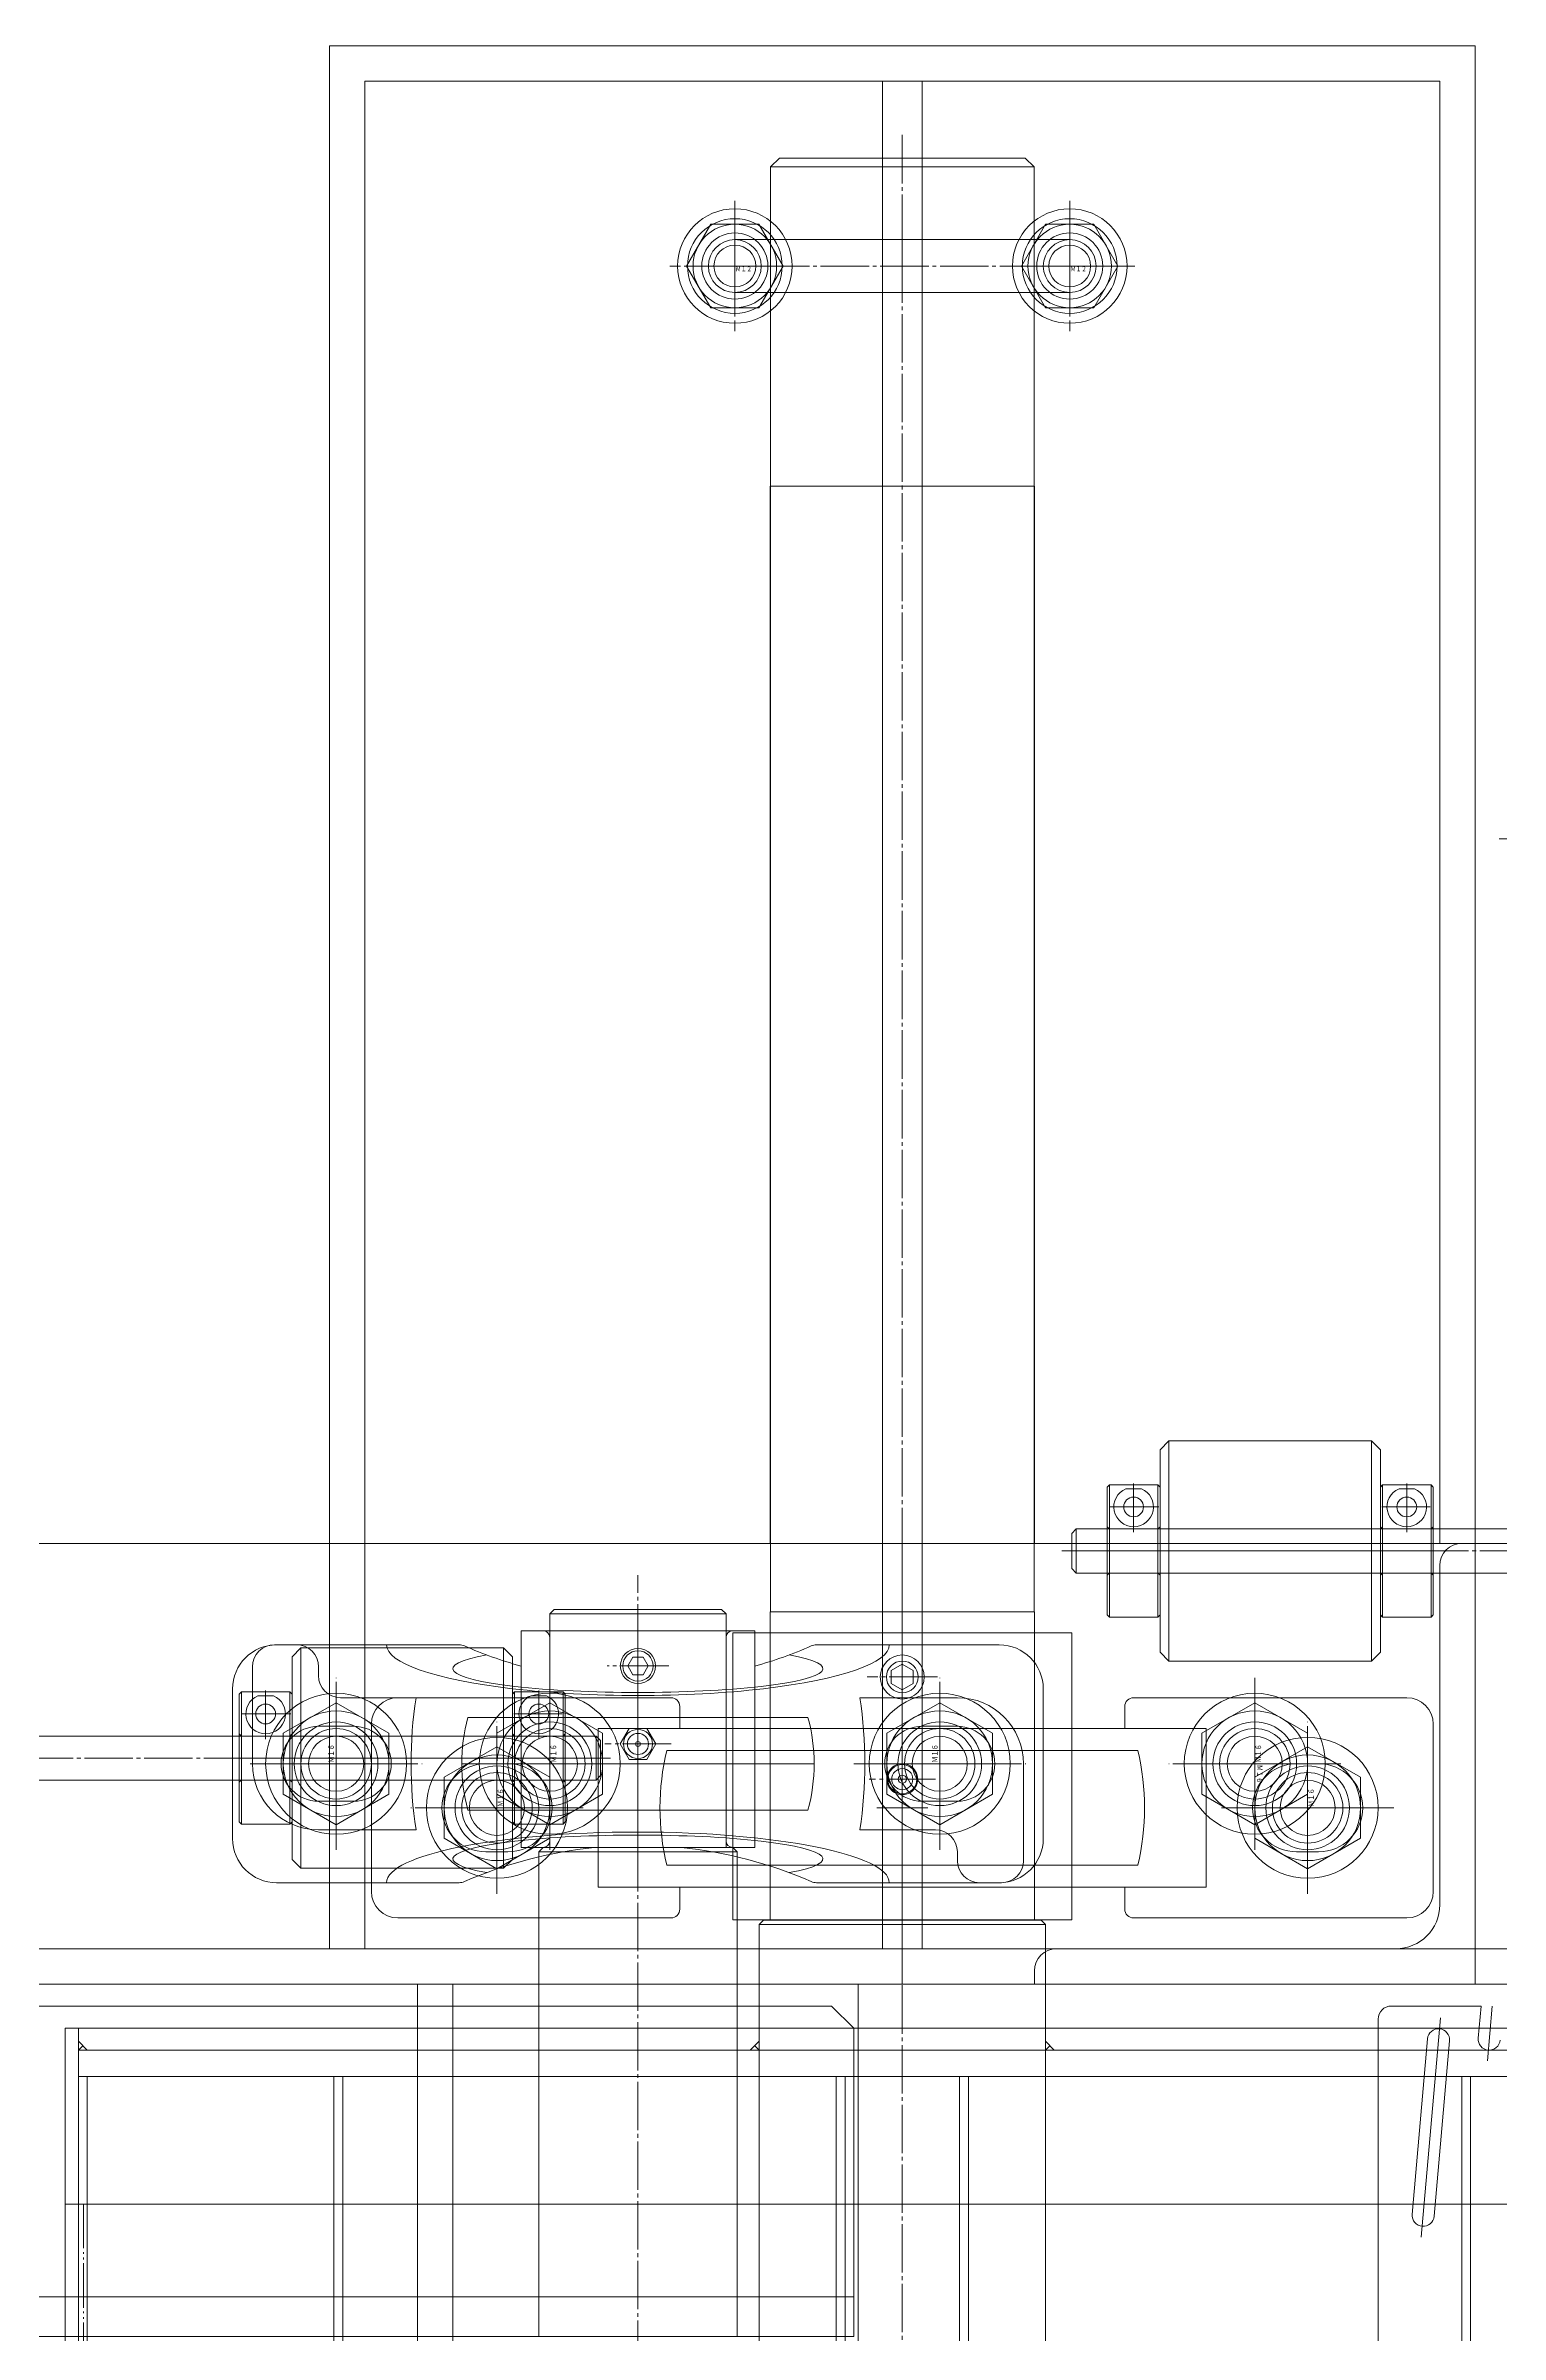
# Model space of a CAD drawing. Units: millimetres at full size. Extents: x -21196 to 21204, y -11807 to 11807.
# Drawn here: x -9004 to -8674, y -1510 to -990 of the extents above; entities that cross this region are included whole.
import ezdxf
from ezdxf.enums import TextEntityAlignment as Align

# ---------------------------------------------------------------- set-up
doc = ezdxf.new("R2010")
doc.units = ezdxf.units.MM
doc.header["$LTSCALE"] = 0.5
doc.linetypes.add('USER3', pattern=[26.999999, 20.299999, -1.7, 0.8, -1.7, 0.8, -1.7])
doc.linetypes.add('USER4', pattern=[27.1, 22, -1.7, 1.7, -1.7])
doc.layers.add('1-0_設備-5(241129配置図菊池追記(立面図).jww)(機器配置図 260128.dwg)', color=7, linetype='Continuous', lineweight=9)
doc.styles.add('ＭＳ ゴシック', font='')
doc.styles.get('ＭＳ ゴシック').set_extended_font_data('MS Gothic')

msp = doc.modelspace()

# ---------------------------------------------------------------- linework, layer by layer
at = {"layer": '1-0_設備-5(241129配置図菊池追記(立面図).jww)(機器配置図 260128.dwg)'}
for p, q in [((-8687.5215, -1330.1471), (-8687.5215, -998.1471)), ((-8837.4215, -1015.6471), (-8839.4215, -1017.6471)), ((-8839.4215, -1345.6471), (-8839.4215, -1017.6471)), ((-8837.4215, -1015.6471), (-8781.6215, -1015.6471)), ((-8779.6215, -1017.6471), (-8781.6215, -1015.6471)), ((-8771.5215, -1034.1471), (-8847.5215, -1034.1471)), ((-8809.5215, -1034.1471), (-8809.5215, -1046.1471)), ((-8771.5215, -1046.1471), (-8847.5215, -1046.1471)), ((-8842.0465, -1049.6301), (-8852.9965, -1049.6301)), ((-8766.0465, -1049.6301), (-8776.9965, -1049.6301)), ((-8839.5215, -1090.1471), (-8779.5215, -1090.1471)), ((-8839.5215, -1090.1471), (-8839.5215, -1330.1471)), ((-8779.5215, -1090.1471), (-8779.5215, -1330.1471)), ((-8749.0215, -1356.8471), (-8749.0215, -1306.8471)), ((-8703.0215, -1356.8471), (-8703.0215, -1306.8471)), ((-8763.0215, -1317.3471), (-8762.5215, -1316.8471)), ((-8763.0215, -1346.3471), (-8763.0215, -1317.3471)), ((-8762.5215, -1346.8471), (-8762.5215, -1316.8471)), ((-8751.5215, -1316.8471), (-8762.5215, -1316.8471)), ((-8755.2629, -1317.705), (-8758.7801, -1317.705)), ((-8751.5215, -1346.8471), (-8751.5215, -1316.8471)), ((-8751.0215, -1317.3471), (-8751.5215, -1316.8471)), ((-8751.0215, -1346.3471), (-8751.0215, -1317.3471)), ((-8701.0215, -1317.3471), (-8700.5215, -1316.8471)), ((-8701.0215, -1346.3471), (-8701.0215, -1317.3471)), ((-8700.5215, -1346.8471), (-8700.5215, -1316.8471)), ((-8700.5215, -1316.8471), (-8689.5215, -1316.8471)), ((-8696.7801, -1317.705), (-8693.2629, -1317.705)), ((-8689.5215, -1346.8471), (-8689.5215, -1316.8471)), ((-8689.0215, -1317.3471), (-8689.5215, -1316.8471)), ((-8689.0215, -1346.3471), (-8689.0215, -1317.3471)), ((-8770.0215, -1336.8471), (-8770.0215, -1326.8471)), ((-8762.5215, -1326.8471), (-8763.0215, -1326.3471)), ((-8751.5215, -1326.8471), (-8762.5215, -1326.8471)), ((-8751.0215, -1326.3471), (-8751.5215, -1326.8471)), ((-8751.0215, -1326.8471), (-8701.0215, -1326.8471)), ((-8701.0215, -1326.3471), (-8700.5215, -1326.8471)), ((-8700.5215, -1326.8471), (-8689.5215, -1326.8471)), ((-8689.5215, -1326.8471), (-8689.0215, -1326.3471)), ((-8939.5215, -1330.1471), (-8939.5215, -1422.1471)), ((-8777.0215, -1330.1471), (-8842.0215, -1330.1471)), ((-8809.5215, -1430.1471), (-8809.5215, -1330.1471)), ((-8751.0215, -1331.8471), (-8763.0215, -1331.8471)), ((-8751.0215, -1331.8471), (-8701.0215, -1331.8471)), ((-8701.0215, -1331.8471), (-8689.0215, -1331.8471)), ((-8682.5215, -1330.1471), (-8679.5215, -1330.1471)), ((-8682.5215, -1330.1471), (-8679.5215, -1330.1471)), ((-8679.5215, -1430.1471), (-8679.5215, -1330.1471)), ((-8679.5215, -1430.1471), (-8679.5215, -1330.1471)), ((-8763.0215, -1337.3471), (-8762.5215, -1336.8471)), ((-8751.5215, -1336.8471), (-8762.5215, -1336.8471)), ((-8751.5215, -1336.8471), (-8751.0215, -1337.3471)), ((-8751.0215, -1336.8471), (-8701.0215, -1336.8471)), ((-8700.5215, -1336.8471), (-8701.0215, -1337.3471)), ((-8700.5215, -1336.8471), (-8689.5215, -1336.8471)), ((-8689.0215, -1337.3471), (-8689.5215, -1336.8471)), ((-8687.5215, -1335.1471), (-8687.5215, -1412.1471)), ((-8687.5215, -1335.1471), (-8687.5215, -1412.1471)), ((-8843.0215, -1349.9471), (-8896.0215, -1349.9471)), ((-8849.5215, -1346.1471), (-8889.5215, -1346.1471)), ((-8869.5215, -1349.9471), (-8869.5215, -1399.1471)), ((-8848.0215, -1350.4471), (-8771.0215, -1350.4471)), ((-8848.0215, -1372.1471), (-8848.0215, -1350.4471)), ((-8839.5215, -1415.6471), (-8839.5215, -1345.6471)), ((-8779.5215, -1345.6471), (-8839.5215, -1345.6471)), ((-8839.5215, -1415.5471), (-8839.5215, -1350.4471)), ((-8809.5215, -1415.5471), (-8809.5215, -1350.4471)), ((-8779.5215, -1345.6471), (-8779.5215, -1415.6471)), ((-8779.5215, -1415.5471), (-8779.5215, -1350.4471)), ((-8771.0215, -1372.1471), (-8771.0215, -1350.4471)), ((-8762.5215, -1346.8471), (-8763.0215, -1346.3471)), ((-8751.5215, -1346.8471), (-8762.5215, -1346.8471)), ((-8751.0215, -1346.3471), (-8751.5215, -1346.8471)), ((-8701.0215, -1346.3471), (-8700.5215, -1346.8471)), ((-8700.5215, -1346.8471), (-8689.5215, -1346.8471)), ((-8689.5215, -1346.8471), (-8689.0215, -1346.3471)), ((-8910.0771, -1353.1471), (-8952.0215, -1353.1471)), ((-8946.0215, -1403.8471), (-8946.0215, -1353.8471)), ((-8900.0215, -1403.8471), (-8900.0215, -1353.8471)), ((-8889.5215, -1397.6471), (-8889.5215, -1351.4471)), ((-8849.5215, -1397.6471), (-8849.5215, -1351.4471)), ((-8828.966, -1353.1471), (-8787.5215, -1353.1471)), ((-8957.0215, -1358.1471), (-8957.0215, -1380.1471)), ((-8942.0215, -1358.1471), (-8942.0215, -1360.1471)), ((-8812.0215, -1359.0038), (-8809.5215, -1357.5604)), ((-8812.0215, -1361.8905), (-8812.0215, -1359.0038)), ((-8809.5215, -1357.5604), (-8807.0215, -1359.0038)), ((-8807.0215, -1359.0038), (-8807.0215, -1361.8905)), ((-8961.5215, -1363.1471), (-8961.5215, -1397.1471)), ((-8960.0215, -1364.3471), (-8959.5215, -1363.8471)), ((-8960.0215, -1393.3471), (-8960.0215, -1364.3471)), ((-8959.5215, -1393.8471), (-8959.5215, -1363.8471)), ((-8948.5215, -1363.8471), (-8959.5215, -1363.8471)), ((-8952.2629, -1364.705), (-8955.7801, -1364.705)), ((-8948.5215, -1393.8471), (-8948.5215, -1363.8471)), ((-8948.0215, -1364.3471), (-8948.5215, -1363.8471)), ((-8948.0215, -1393.3471), (-8948.0215, -1364.3471)), ((-8937.0215, -1365.1471), (-8919.8901, -1365.1471)), ((-8862.0215, -1365.1471), (-8924.0215, -1365.1471)), ((-8898.0215, -1364.3471), (-8897.5215, -1363.8471)), ((-8898.0215, -1393.3471), (-8898.0215, -1364.3471)), ((-8897.5215, -1393.8471), (-8897.5215, -1363.8471)), ((-8897.5215, -1363.8471), (-8886.5215, -1363.8471)), ((-8893.7801, -1364.705), (-8890.2629, -1364.705)), ((-8886.5215, -1393.8471), (-8886.5215, -1363.8471)), ((-8886.0215, -1364.3471), (-8886.5215, -1363.8471)), ((-8886.0215, -1393.3471), (-8886.0215, -1364.3471)), ((-8797.0215, -1365.1471), (-8819.1529, -1365.1471)), ((-8809.5215, -1363.3339), (-8812.0215, -1361.8905)), ((-8807.0215, -1361.8905), (-8809.5215, -1363.3339)), ((-8777.5215, -1397.1471), (-8777.5215, -1363.1471)), ((-8695.0215, -1365.1471), (-8757.0215, -1365.1471)), ((-8938.0215, -1366.2971), (-8950.0155, -1373.2221)), ((-8926.0275, -1373.2221), (-8938.0215, -1366.2971)), ((-8930.0215, -1371.1471), (-8930.0215, -1409.1471)), ((-8830.9243, -1369.6471), (-8908.1188, -1369.6471)), ((-8901.5155, -1373.2221), (-8889.5215, -1366.2971)), ((-8889.5215, -1366.2971), (-8877.5275, -1373.2221)), ((-8860.0215, -1372.1471), (-8860.0215, -1367.1471)), ((-8801.0215, -1366.2971), (-8813.0155, -1373.2221)), ((-8789.0275, -1373.2221), (-8801.0215, -1366.2971)), ((-8759.0215, -1367.1471), (-8759.0215, -1372.1471)), ((-8741.5155, -1373.2221), (-8729.5215, -1366.2971)), ((-8717.5275, -1373.2221), (-8729.5215, -1366.2971)), ((-8729.5215, -1366.2971), (-8717.5275, -1373.2221)), ((-8689.0215, -1409.1471), (-8689.0215, -1371.1471)), ((-8959.5215, -1373.8471), (-8960.0215, -1373.3471)), ((-8948.5215, -1373.8471), (-8959.5215, -1373.8471)), ((-8950.0155, -1373.2221), (-8950.0155, -1387.0721)), ((-8948.0215, -1373.3471), (-8948.5215, -1373.8471)), ((-8898.0215, -1373.8471), (-8948.0215, -1373.8471)), ((-8934.0215, -1371.6471), (-8942.0215, -1371.6471)), ((-8913.5155, -1383.2221), (-8901.5215, -1376.2971)), ((-8901.5215, -1376.2971), (-8889.5275, -1383.2221)), ((-8898.0215, -1373.3471), (-8897.5215, -1373.8471)), ((-8897.5215, -1373.8471), (-8886.5215, -1373.8471)), ((-8886.5215, -1373.8471), (-8886.0215, -1373.3471)), ((-8879.0215, -1383.8471), (-8879.0215, -1373.8471)), ((-8878.5215, -1372.1471), (-8878.5215, -1408.1471)), ((-8878.5215, -1372.1471), (-8877.7133, -1372.1471)), ((-8741.3298, -1372.1471), (-8877.7133, -1372.1471)), ((-8877.5275, -1373.2221), (-8877.5275, -1387.0721)), ((-8848.0215, -1408.1471), (-8848.0215, -1372.1471)), ((-8813.0155, -1373.2221), (-8813.0155, -1387.0721)), ((-8805.0215, -1371.6471), (-8797.0215, -1371.6471)), ((-8771.0215, -1408.1471), (-8771.0215, -1372.1471)), ((-8741.3298, -1372.1471), (-8740.5215, -1372.1471)), ((-8740.5215, -1408.1471), (-8740.5215, -1372.1471)), ((-8729.5155, -1383.2221), (-8717.5215, -1376.2971)), ((-8717.5275, -1387.0721), (-8717.5275, -1373.2221)), ((-8717.5275, -1373.2221), (-8717.5275, -1387.0721)), ((-8717.5215, -1376.2971), (-8705.5275, -1383.2221)), ((-8948.0215, -1378.8471), (-8960.0215, -1378.8471)), ((-8898.0215, -1378.8471), (-8948.0215, -1378.8471)), ((-8909.5215, -1380.1471), (-8829.5215, -1380.1471)), ((-8904.0215, -1380.1471), (-8899.0215, -1380.1471)), ((-8898.0215, -1378.8471), (-8886.0215, -1378.8471)), ((-8756.08, -1377.1471), (-8862.9631, -1377.1471)), ((-8782.0215, -1402.1471), (-8782.0215, -1380.1471)), ((-8720.0215, -1380.1471), (-8715.0215, -1380.1471)), ((-8960.0215, -1384.3471), (-8959.5215, -1383.8471)), ((-8948.5215, -1383.8471), (-8959.5215, -1383.8471)), ((-8948.5215, -1383.8471), (-8948.0215, -1384.3471)), ((-8898.0215, -1383.8471), (-8948.0215, -1383.8471)), ((-8897.5215, -1383.8471), (-8898.0215, -1384.3471)), ((-8897.5215, -1383.8471), (-8886.5215, -1383.8471)), ((-8889.5275, -1383.2221), (-8889.5275, -1397.0721)), ((-8886.0215, -1384.3471), (-8886.5215, -1383.8471)), ((-8705.5275, -1383.2221), (-8705.5275, -1397.0721)), ((-8950.0155, -1387.0721), (-8938.0215, -1393.9971)), ((-8934.0215, -1388.6471), (-8942.0215, -1388.6471)), ((-8830.9243, -1390.6471), (-8908.1188, -1390.6471)), ((-8877.5275, -1387.0721), (-8889.5215, -1393.9971)), ((-8803.7592, -1390.1471), (-8815.2839, -1390.1471)), ((-8813.0155, -1387.0721), (-8801.0215, -1393.9971)), ((-8805.0215, -1388.6471), (-8797.0215, -1388.6471)), ((-8741.5155, -1387.0721), (-8729.5215, -1393.9971)), ((-8729.5215, -1393.9971), (-8717.5275, -1387.0721)), ((-8717.5275, -1387.0721), (-8729.5215, -1393.9971)), ((-8959.5215, -1393.8471), (-8960.0215, -1393.3471)), ((-8948.5215, -1393.8471), (-8959.5215, -1393.8471)), ((-8948.0215, -1393.3471), (-8948.5215, -1393.8471)), ((-8942.0215, -1395.1471), (-8919.8901, -1395.1471)), ((-8889.5275, -1397.0721), (-8901.5215, -1403.9971)), ((-8898.0215, -1393.3471), (-8897.5215, -1393.8471)), ((-8897.5215, -1393.8471), (-8886.5215, -1393.8471)), ((-8886.5215, -1393.8471), (-8886.0215, -1393.3471)), ((-8802.0215, -1395.1471), (-8819.1529, -1395.1471)), ((-8705.5275, -1397.0721), (-8717.5215, -1403.9971)), ((-8899.0215, -1400.1471), (-8904.0215, -1400.1471)), ((-8843.0215, -1399.1471), (-8896.0215, -1399.1471)), ((-8847.0215, -1400.1471), (-8892.0215, -1400.1471)), ((-8797.0215, -1402.1471), (-8797.0215, -1400.1471)), ((-8715.0215, -1400.1471), (-8720.0215, -1400.1471)), ((-8910.0771, -1407.1471), (-8951.5215, -1407.1471)), ((-8756.08, -1403.1471), (-8862.9631, -1403.1471)), ((-8828.966, -1407.1471), (-8787.0215, -1407.1471)), ((-8877.7133, -1408.1471), (-8878.5215, -1408.1471)), ((-8877.7133, -1408.1471), (-8741.3298, -1408.1471)), ((-8860.0215, -1413.1471), (-8860.0215, -1408.1471)), ((-8848.0215, -1415.5471), (-8848.0215, -1408.1471)), ((-8771.0215, -1415.5471), (-8771.0215, -1408.1471)), ((-8759.0215, -1408.1471), (-8759.0215, -1413.1471)), ((-8740.5215, -1408.1471), (-8741.3298, -1408.1471)), ((-8924.0215, -1415.1471), (-8862.0215, -1415.1471)), ((-8848.0215, -1415.5471), (-8771.0215, -1415.5471)), ((-8842.0215, -1416.6471), (-8841.0215, -1415.6471)), ((-8842.0215, -1416.6471), (-8842.0215, -1440.1471)), ((-8777.0215, -1416.6471), (-8842.0215, -1416.6471)), ((-8778.0215, -1415.6471), (-8841.0215, -1415.6471)), ((-8777.0215, -1416.6471), (-8778.0215, -1415.6471)), ((-8777.0215, -1440.1471), (-8777.0215, -1416.6471)), ((-8757.0215, -1415.1471), (-8695.0215, -1415.1471)), ((-9209.5215, -1422.1471), (-6709.5215, -1422.1471)), ((-9209.5215, -1422.1471), (-6709.5215, -1422.1471)), ((-9209.5215, -1422.1471), (-6709.5215, -1422.1471)), ((-9114.5215, -1422.1471), (-8774.5215, -1422.1471)), ((-9114.5215, -1422.1471), (-8774.5215, -1422.1471)), ((-8697.5215, -1422.1471), (-8774.5215, -1422.1471)), ((-8697.5215, -1422.1471), (-8774.5215, -1422.1471)), ((-8779.5215, -1427.1471), (-8779.5215, -1430.1471)), ((-8779.5215, -1427.1471), (-8779.5215, -1430.1471)), ((-8911.5215, -3430.1471), (-8911.5215, -1430.1471)), ((-8779.6215, -1430.1471), (-8839.4215, -1430.1471)), ((-8679.5215, -1430.1471), (-8779.5215, -1430.1471)), ((-8679.5215, -1430.1471), (-8779.5215, -1430.1471)), ((-8701.5215, -3422.1471), (-8701.5215, -1438.1471)), ((-8698.5215, -1435.1471), (-8678.1562, -1435.1471)), ((-8691.7368, -1487.6082), (-8687.3842, -1437.8573)), ((-8678.7941, -1442.4388), (-8678.1562, -1435.1471)), ((-8676.7368, -1447.6082), (-8675.6466, -1435.1471)), ((-8996.5215, -1440.1471), (-8996.5215, -3420.1471)), ((-8995.5215, -1444.1471), (-8996.5215, -1445.1471)), ((-8843.0215, -1444.1471), (-8842.0215, -1445.1471)), ((-8842.0215, -1440.1471), (-8842.0215, -3420.1471)), ((-8777.0215, -1440.1471), (-8777.0215, -3420.1471)), ((-8776.0215, -1444.1471), (-8777.0215, -1445.1471)), ((-8693.7941, -1482.4388), (-8690.3079, -1442.591)), ((-8685.3269, -1443.0268), (-8688.8131, -1482.8745)), ((-8622.5215, -1445.1471), (-8996.5215, -1445.1471)), ((-8622.5215, -1451.1471), (-8996.5215, -1451.1471)), ((-8994.5215, -1451.1471), (-8994.5215, -2427.1471)), ((-8938.5215, -2427.1471), (-8938.5215, -1451.1471)), ((-8936.5215, -2427.1471), (-8936.5215, -1451.1471)), ((-8824.5215, -1451.1471), (-8824.5215, -2427.1471)), ((-8822.5215, -1451.1471), (-8822.5215, -2427.1471)), ((-8796.5215, -2427.1471), (-8796.5215, -1451.1471)), ((-8794.5215, -2427.1471), (-8794.5215, -1451.1471)), ((-8682.5215, -2427.1471), (-8682.5215, -1451.1471)), ((-8680.5215, -2427.1471), (-8680.5215, -1451.1471)), ((-9701.042, -1501.1471), (-8820.5548, -1501.1471)), ((-8892.0215, -1501.1471), (-8892.0215, -1510.1471)), ((-8847.0215, -1501.1471), (-8847.0215, -1510.1471))]:
    msp.add_line(p, q, dxfattribs=at)
at = {"layer": '1-0_設備-5(241129配置図菊池追記(立面図).jww)(機器配置図 260128.dwg)', "linetype": 'USER4'}
for p, q in [((-8809.5215, -1010.3917), (-8809.5215, -3520.9026)), ((-8847.5215, -1025.381), (-8847.5215, -1054.9133)), ((-8771.5215, -1025.381), (-8771.5215, -1054.9133)), ((-8847.5215, -1028.7138), (-8847.5215, -1051.5805)), ((-8847.5215, -1048.9104), (-8847.5215, -1031.3839)), ((-8771.5215, -1028.7138), (-8771.5215, -1051.5805)), ((-8771.5215, -1048.9104), (-8771.5215, -1031.3839)), ((-8832.7554, -1040.1471), (-8862.2876, -1040.1471)), ((-8836.0882, -1040.1471), (-8858.9548, -1040.1471)), ((-8762.8611, -1040.1471), (-8856.182, -1040.1471)), ((-8756.7554, -1040.1471), (-8786.2876, -1040.1471)), ((-8760.0882, -1040.1471), (-8782.9548, -1040.1471)), ((-8674.0216, -1170.1472), (-8325.0216, -1170.1472)), ((-8757.0215, -1327.5373), (-8757.0215, -1316.157)), ((-8695.0215, -1327.5373), (-8695.0215, -1316.157)), ((-8751.3314, -1321.8471), (-8762.7117, -1321.8471)), ((-8700.7117, -1321.8471), (-8689.3314, -1321.8471)), ((-8773.2951, -1331.8471), (-8588.4058, -1331.8471)), ((-8869.5215, -3522.9294), (-8869.5215, -1337.3649)), ((-8938.0215, -1399.6824), (-8938.0215, -1360.6119)), ((-8889.5215, -1399.6824), (-8889.5215, -1360.6119)), ((-8862.5215, -1357.9471), (-8876.5215, -1357.9471)), ((-8801.5215, -1360.4471), (-8817.5215, -1360.4471)), ((-8801.0215, -1399.6824), (-8801.0215, -1360.6119)), ((-8729.5215, -1360.6119), (-8729.5215, -1399.6824)), ((-8729.5215, -1399.6824), (-8729.5215, -1360.6119)), ((-8954.0215, -1374.5373), (-8954.0215, -1363.157)), ((-8938.0215, -1365.3342), (-8938.0215, -1394.9601)), ((-8892.0215, -1374.5373), (-8892.0215, -1363.157)), ((-8889.5215, -1363.1048), (-8889.5215, -1397.1895)), ((-8801.0215, -1365.3342), (-8801.0215, -1394.9601)), ((-8729.5215, -1363.1048), (-8729.5215, -1397.1895)), ((-8729.5215, -1363.1048), (-8729.5215, -1397.1895)), ((-8729.5215, -1363.8704), (-8729.5215, -1396.4239)), ((-8729.5215, -1363.8704), (-8729.5215, -1396.4239)), ((-8948.3314, -1368.8471), (-8959.7117, -1368.8471)), ((-8938.0215, -1393.6471), (-8938.0215, -1366.6471)), ((-8901.5215, -1409.6824), (-8901.5215, -1370.6119)), ((-8897.7117, -1368.8471), (-8886.3314, -1368.8471)), ((-8801.0215, -1393.6471), (-8801.0215, -1366.6471)), ((-8717.5215, -1409.6824), (-8717.5215, -1370.6119)), ((-8901.5215, -1406.8222), (-8901.5215, -1373.4721)), ((-8901.5215, -1375.3342), (-8901.5215, -1404.9601)), ((-8862.016, -1375.6471), (-8877.0271, -1375.6471)), ((-8717.5215, -1406.8222), (-8717.5215, -1373.4721)), ((-8717.5215, -1375.3342), (-8717.5215, -1404.9601)), ((-8875.748, -1378.8471), (-9060.6373, -1378.8471)), ((-8957.5568, -1380.1471), (-8918.4862, -1380.1471)), ((-8955.3293, -1380.1471), (-8920.7137, -1380.1471)), ((-8923.2085, -1380.1471), (-8952.8345, -1380.1471)), ((-8869.9862, -1380.1471), (-8909.0568, -1380.1471)), ((-8872.4792, -1380.1471), (-8906.5639, -1380.1471)), ((-8820.5568, -1380.1471), (-8781.4862, -1380.1471)), ((-8783.7137, -1380.1471), (-8818.3293, -1380.1471)), ((-8786.2085, -1380.1471), (-8815.8345, -1380.1471)), ((-8709.9862, -1380.1471), (-8749.0568, -1380.1471)), ((-8709.9862, -1380.1471), (-8749.0568, -1380.1471)), ((-8746.5639, -1380.1471), (-8712.4792, -1380.1471)), ((-8746.5639, -1380.1471), (-8712.4792, -1380.1471)), ((-8713.2448, -1380.1471), (-8745.7983, -1380.1471)), ((-8713.2448, -1380.1471), (-8745.7983, -1380.1471)), ((-8802.016, -1383.6471), (-8817.0271, -1383.6471)), ((-8881.977, -1390.1471), (-8921.0661, -1390.1471)), ((-8881.9862, -1390.1471), (-8921.0568, -1390.1471)), ((-8916.3345, -1390.1471), (-8886.7085, -1390.1471)), ((-8737.0661, -1390.1471), (-8697.977, -1390.1471)), ((-8697.9862, -1390.1471), (-8737.0568, -1390.1471)), ((-8732.3345, -1390.1471), (-8702.7085, -1390.1471))]:
    msp.add_line(p, q, dxfattribs=at)
at = {"layer": '1-0_設備-5(241129配置図菊池追記(立面図).jww)(機器配置図 260128.dwg)'}
for points in [[(-8779.5215, -1330.1471), (-8679.5215, -1330.1471), (-8679.5215, -990.1471), (-8939.5215, -990.1471), (-8939.5215, -1330.1471), (-8839.5215, -1330.1471)], [(-8931.5215, -1422.1471), (-8931.5215, -998.1471), (-8687.5215, -998.1471)], [(-8839.4215, -1017.6471), (-8779.6215, -1017.6471), (-8779.6215, -1345.6471)], [(-8852.9965, -1049.6301), (-8858.4715, -1040.1471), (-8852.9965, -1030.6641), (-8842.0465, -1030.6641)], [(-8842.0465, -1030.6641), (-8836.5715, -1040.1471), (-8842.0465, -1049.6301)], [(-8776.9965, -1049.6301), (-8782.4715, -1040.1471), (-8776.9965, -1030.6641), (-8766.0465, -1030.6641)], [(-8766.0465, -1030.6641), (-8760.5715, -1040.1471), (-8766.0465, -1049.6301)], [(-8839.4215, -1430.1471), (-9209.5215, -1430.1471), (-9209.5215, -1330.1471), (-8862.0215, -1330.1471)], [(-8797.0215, -1330.1471), (-8679.5215, -1330.1471), (-8679.5215, -1430.1471), (-8779.5215, -1430.1471)], [(-8896.0215, -1399.1471), (-8896.0215, -1397.5468), (-8896.0215, -1362.7475), (-8896.0215, -1349.9471)], [(-8843.0215, -1399.1471), (-8843.0215, -1397.5468), (-8843.0215, -1362.7475), (-8843.0215, -1349.9471)], [(-8729.5215, -1366.2971), (-8741.5155, -1373.2221), (-8741.5155, -1387.0721)], [(-8938.0215, -1393.9971), (-8926.0275, -1387.0721), (-8926.0275, -1373.2221)], [(-8889.5215, -1393.9971), (-8901.5155, -1387.0721), (-8901.5155, -1373.2221)], [(-8801.0215, -1393.9971), (-8789.0275, -1387.0721), (-8789.0275, -1373.2221)], [(-8729.5215, -1393.9971), (-8741.5155, -1387.0721), (-8741.5155, -1373.2221)], [(-8901.5215, -1403.9971), (-8913.5155, -1397.0721), (-8913.5155, -1383.2221)], [(-8717.5215, -1403.9971), (-8729.5155, -1397.0721), (-8729.5155, -1383.2221)], [(-8847.0215, -1501.1471), (-8847.0215, -1400.1471), (-8848.0215, -1399.1471), (-8891.0215, -1399.1471), (-8892.0215, -1400.1471), (-8892.0215, -1501.1471)]]:
    msp.add_lwpolyline(points, dxfattribs=at)
for points in [[(-8814.0215, -1422.1471), (-8805.0215, -1422.1471), (-8805.0215, -998.1471), (-8814.0215, -998.1471)], [(-8749.0215, -1306.8471), (-8703.0215, -1306.8471), (-8701.0215, -1308.8471), (-8701.0215, -1354.8471), (-8703.0215, -1356.8471), (-8749.0215, -1356.8471), (-8751.0215, -1354.8471), (-8751.0215, -1308.8471)], [(-8591.0215, -1326.8471), (-8770.0215, -1326.8471), (-8771.0215, -1327.8471), (-8771.0215, -1335.8471), (-8770.0215, -1336.8471), (-8591.0215, -1336.8471)], [(-9209.5215, -1430.1471), (-8679.5215, -1430.1471), (-8679.5215, -1330.1471), (-9209.5215, -1330.1471)], [(-9209.5215, -1330.1471), (-6709.5215, -1330.1471), (-6709.5215, -1430.1471), (-9209.5215, -1430.1471)], [(-9209.5215, -1330.1471), (-6709.5215, -1330.1471), (-6709.5215, -1430.1471), (-9209.5215, -1430.1471)], [(-9209.5215, -1330.1471), (-6709.5215, -1330.1471), (-6709.5215, -1430.1471), (-9209.5215, -1430.1471)], [(-8889.5215, -1399.1471), (-8849.5215, -1399.1471), (-8849.5215, -1346.1471), (-8850.5215, -1345.1471), (-8888.5215, -1345.1471), (-8889.5215, -1346.1471)], [(-8900.0215, -1353.8471), (-8946.0215, -1353.8471), (-8948.0215, -1355.8471), (-8948.0215, -1401.8471), (-8946.0215, -1403.8471), (-8900.0215, -1403.8471), (-8898.0215, -1401.8471), (-8898.0215, -1355.8471)], [(-8868.3668, -1359.9471), (-8867.2121, -1357.9471), (-8868.3668, -1355.9471), (-8870.6762, -1355.9471), (-8871.8309, -1357.9471), (-8870.6762, -1359.9471)], [(-9058.0215, -1373.8471), (-8879.0215, -1373.8471), (-8878.0215, -1374.8471), (-8878.0215, -1382.8471), (-8879.0215, -1383.8471), (-9058.0215, -1383.8471)], [(-8867.5008, -1379.1471), (-8865.4801, -1375.6471), (-8867.5008, -1372.1471), (-8871.5423, -1372.1471), (-8873.563, -1375.6471), (-8871.5423, -1379.1471)], [(-8819.5215, -1430.1471), (-8919.5215, -1430.1471), (-8919.5215, -3430.1471), (-8819.5215, -3430.1471)], [(-9673.0586, -1510.1471), (-9673.0586, -1440.1471), (-9668.0586, -1435.1471), (-8825.5548, -1435.1471), (-8820.5548, -1440.1471), (-8820.5548, -1510.1471)], [(-8619.5215, -1440.1471), (-8619.5215, -3420.1471), (-8999.5215, -3420.1471), (-8999.5215, -1440.1471)], [(-8996.5215, -1445.1471), (-8996.5215, -1443.1471), (-8994.5215, -1445.1471)], [(-8842.0215, -1445.1471), (-8842.0215, -1443.1471), (-8844.0215, -1445.1471)], [(-8777.0215, -1445.1471), (-8777.0215, -1443.1471), (-8775.0215, -1445.1471)]]:
    msp.add_lwpolyline(points, close=True, dxfattribs=at)
at = {"layer": '1-0_設備-5(241129配置図菊池追記(立面図).jww)(機器配置図 260128.dwg)', "linetype": 'USER3'}
for points in [[(-8999.5215, -1480.1471), (-6779.5215, -1480.1471), (-6779.5215, -3380.1471), (-8999.5215, -3380.1471)], [(-8999.5215, -1480.1471), (-6832.4215, -1480.1471), (-6832.4215, -3380.1471), (-8999.5215, -3380.1471)], [(-8995.3229, -1480.1471), (-6686.0215, -1480.1471), (-6686.0215, -3380.1471), (-8995.3229, -3380.1471)]]:
    msp.add_lwpolyline(points, close=True, dxfattribs=at)
at = {"layer": '1-0_設備-5(241129配置図菊池追記(立面図).jww)(機器配置図 260128.dwg)'}
for centre, radius in [((-8847.5215, -1040.1471), 13), ((-8771.5215, -1040.1471), 13), ((-8847.5215, -1040.1471), 10.75), ((-8847.5215, -1040.1471), 9.483), ((-8847.5215, -1040.1471), 7.5), ((-8771.5215, -1040.1471), 10.75), ((-8771.5215, -1040.1471), 9.483), ((-8771.5215, -1040.1471), 7.5), ((-8847.5215, -1040.1471), 6), ((-8847.5215, -1040.1471), 4.75), ((-8771.5215, -1040.1471), 6), ((-8771.5215, -1040.1471), 4.75), ((-8757.0215, -1321.8471), 2.25), ((-8695.0215, -1321.8471), 2.25), ((-8869.5215, -1357.9471), 4), ((-8869.5215, -1357.9471), 3.45), ((-8809.5215, -1360.4471), 5), ((-8809.5215, -1360.4471), 3.614), ((-8938.0215, -1380.1471), 16), ((-8889.5215, -1380.1471), 16), ((-8801.0215, -1380.1471), 16), ((-8729.5215, -1380.1471), 16), ((-8729.5215, -1380.1471), 16), ((-8954.0215, -1368.8471), 2.25), ((-8938.0215, -1380.1471), 11.994), ((-8938.0215, -1380.1471), 9.5), ((-8889.5215, -1380.1471), 11.994), ((-8889.5215, -1380.1471), 9.5), ((-8892.0215, -1368.8471), 2.25), ((-8801.0215, -1380.1471), 11.994), ((-8801.0215, -1380.1471), 9.5), ((-8729.5215, -1380.1471), 11.994), ((-8729.5215, -1380.1471), 11.994), ((-8729.5215, -1380.1471), 9.5), ((-8729.5215, -1380.1471), 9.5), ((-8729.5215, -1380.1471), 9.5), ((-8729.5215, -1380.1471), 9.5), ((-8938.0215, -1380.1471), 8), ((-8938.0215, -1380.1471), 6.25), ((-8901.5215, -1390.1471), 16), ((-8889.5215, -1380.1471), 8), ((-8889.5215, -1380.1471), 6.25), ((-8869.5215, -1375.6471), 3.3), ((-8869.5215, -1375.6471), 2.4), ((-8869.5215, -1375.6471), 0.555), ((-8801.0215, -1380.1471), 8), ((-8801.0215, -1380.1471), 6.25), ((-8729.5215, -1380.1471), 8), ((-8729.5215, -1380.1471), 8), ((-8729.5215, -1380.1471), 6.25), ((-8729.5215, -1380.1471), 6.25), ((-8717.5215, -1390.1471), 16), ((-8901.5215, -1390.1471), 11.994), ((-8901.5215, -1390.1471), 9.5), ((-8809.5215, -1383.6471), 3.3), ((-8809.5215, -1383.6471), 2.4), ((-8717.5215, -1390.1471), 11.994), ((-8717.5215, -1390.1471), 9.5), ((-8901.5215, -1390.1471), 8), ((-8901.5215, -1390.1471), 6.25), ((-8809.5215, -1383.6471), 0.929), ((-8717.5215, -1390.1471), 8), ((-8717.5215, -1390.1471), 6.25)]:
    msp.add_circle(centre, radius, dxfattribs=at)
for centre, radius, start, end in [((-8847.5215, -1040.1471), 6, 90, 270), ((-8847.5215, -1040.1471), 6, 270, 90), ((-8771.5215, -1040.1471), 6, 90, 270), ((-8771.5215, -1040.1471), 6, 270, 90), ((-8757.0215, -1321.8471), 4.5, 113.004, 66.996), ((-8695.0215, -1321.8471), 4.5, 113.004, 66.996), ((-8682.5215, -1335.1471), 5, 90, 180), ((-8682.5215, -1335.1471), 5, 90, 180), ((-8891.0215, -1351.4471), 1.5, 0, 90), ((-8848.0215, -1351.4471), 1.5, 90, 180), ((-8951.5215, -1363.1471), 10, 90, 180), ((-8952.0215, -1358.1471), 5, 90, 180), ((-8947.0215, -1358.1471), 5, 0, 90), ((-8910.0771, -1356.1471), 3, 66.326, 90), ((-8869.5215, -1263.6471), 98, 246.326, 254.311), ((-8869.5215, -1263.6471), 98, 285.689, 293.674), ((-8828.966, -1356.1471), 3, 90, 113.674), ((-8787.5215, -1363.1471), 10, 0, 90), ((-8937.0215, -1360.1471), 5, 180, 270), ((-8954.0215, -1368.8471), 4.5, 113.004, 66.996), ((-8924.0215, -1371.1471), 6, 90, 180), ((-8821.0215, -1380.1471), 100, 171.373, 188.627), ((-8892.0215, -1368.8471), 4.5, 113.004, 66.996), ((-8862.0215, -1367.1471), 2, 0, 90), ((-8918.0215, -1380.1471), 100, 351.373, 8.627), ((-8797.0215, -1380.1471), 15, 0, 90), ((-8757.0215, -1367.1471), 2, 90, 180), ((-8695.0215, -1371.1471), 6, 0, 90), ((-8869.5215, -1380.1471), 40, 164.782, 195.218), ((-8869.5215, -1380.1471), 40, 344.782, 15.218), ((-8942.0215, -1380.1471), 8.5, 90, 270), ((-8934.0215, -1380.1471), 8.5, 270, 90), ((-8805.0215, -1380.1471), 8.5, 90, 270), ((-8797.0215, -1380.1471), 8.5, 270, 90), ((-8942.0215, -1380.1471), 15, 180, 270), ((-8904.0215, -1390.1471), 10, 90, 270), ((-8899.0215, -1390.1471), 10, 270, 90), ((-8809.5215, -1390.1471), 55, 166.328, 193.672), ((-8809.5215, -1383.6471), 3.5, 90, 150), ((-8809.5215, -1383.6471), 3.5, 30, 90), ((-8809.5215, -1390.1471), 55, 346.328, 13.672), ((-8720.0215, -1390.1471), 10, 90, 270), ((-8715.0215, -1390.1471), 10, 270, 90), ((-8809.5215, -1383.6471), 3.5, 150, 210), ((-8809.5215, -1383.6471), 3.5, 210, 270), ((-8809.5215, -1383.6471), 3.5, 270, 330), ((-8809.5215, -1383.6471), 3.5, 330, 30), ((-8951.5215, -1397.1471), 10, 180, 270), ((-8802.0215, -1400.1471), 5, 0, 90), ((-8787.5215, -1397.1471), 10, 270, 0), ((-8869.5215, -1496.6471), 98, 95.79, 113.674), ((-8891.0215, -1397.6471), 1.5, 270, 0), ((-8869.5215, -1496.6471), 98, 66.326, 84.21), ((-8848.0215, -1397.6471), 1.5, 180, 270), ((-8792.0215, -1402.1471), 5, 180, 270), ((-8787.0215, -1402.1471), 5, 270, 0), ((-8910.0771, -1404.1471), 3, 270, 293.674), ((-8828.966, -1404.1471), 3, 246.326, 270), ((-8924.0215, -1409.1471), 6, 180, 270), ((-8697.5215, -1412.1471), 10, 270, 0), ((-8697.5215, -1412.1471), 10, 270, 0), ((-8695.0215, -1409.1471), 6, 270, 0), ((-8862.0215, -1413.1471), 2, 270, 0), ((-8757.0215, -1413.1471), 2, 180, 270), ((-8774.5215, -1427.1471), 5, 90, 180), ((-8774.5215, -1427.1471), 5, 90, 180), ((-8698.5215, -1438.1471), 3, 90, 180), ((-8687.8174, -1442.8089), 2.5, 355, 175), ((-8676.3036, -1442.6567), 2.5, 175, 355), ((-8691.3036, -1482.6567), 2.5, 175, 355)]:
    msp.add_arc(centre, radius, start, end, dxfattribs=at)
for centre, major_axis, ratio, start_param, end_param in [((-8869.5215, -1353.1471), (57.044, 0), 0.201599, 3.14159265, 6.28318531), ((-8869.5215, -1358.5533), (42, 0), 0.128714, 2.52752096, 6.89725701), ((-8869.5215, -1407.1471), (57.044, 0), 0.201599, 0, 3.14159265), ((-8869.5215, -1401.741), (42, 0), 0.128714, 5.66911361, 10.03884966)]:
    msp.add_ellipse(centre, major_axis=major_axis, ratio=ratio, start_param=start_param, end_param=end_param, dxfattribs=at)

# ---------------------------------------------------------------- texts
at = {"layer": '1-0_設備-5(241129配置図菊池追記(立面図).jww)(機器配置図 260128.dwg)', "style": 'ＭＳ ゴシック', "width": 0.8}
for p in [(-8847.366, -1041.6785), (-8771.366, -1041.6785)]:
    msp.add_text('Ｍ１２', height=1.102, dxfattribs=at).set_placement(p, align=Align.BOTTOM_LEFT)
for rotation, p in [(90, (-8938.1305, -1379.9131)), (90, (-8887.6954, -1379.9131)), (90, (-8801.1305, -1379.9131)), (90, (-8727.6954, -1379.9131)), (270, (-8729.4126, -1380.3812)), (90, (-8899.6954, -1389.9131)), (90, (-8715.6954, -1389.9131))]:
    msp.add_text('Ｍ１６', height=1.259, rotation=rotation, dxfattribs=at).set_placement(p, align=Align.BOTTOM_LEFT)

doc.saveas('drawing.dxf')
